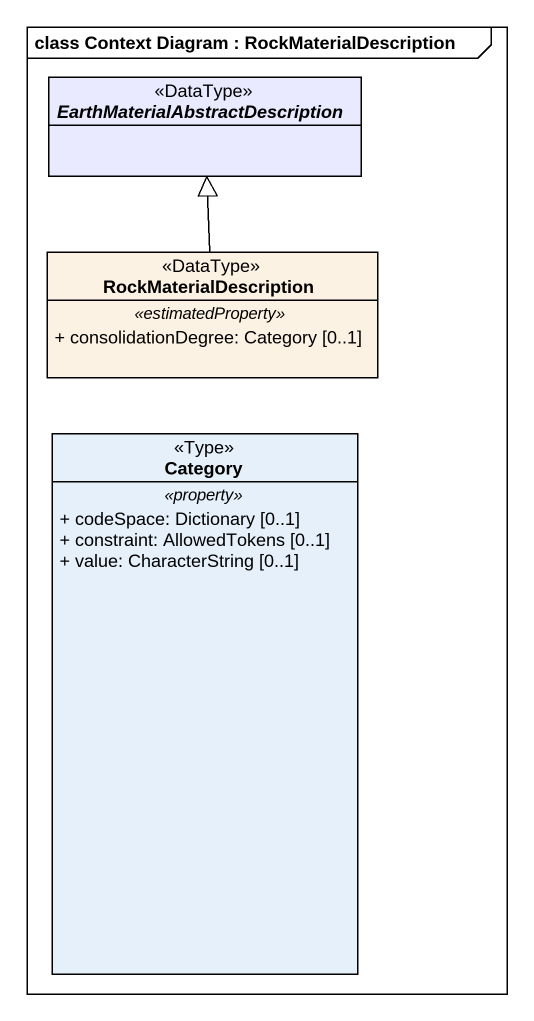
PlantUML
@startuml
mainframe class Context Diagram : RockMaterialDescription
hide circle
hide empty members
skinparam classAttributeIconSize 0
abstract class "EarthMaterialAbstractDescription" as EarthMaterialAbstractDescrip <<DataType>> #E9E9FF
class RockMaterialDescription <<DataType>> #FCF2E3 {
  .. <<estimatedProperty>> ..
  + consolidationDegree: Category [0..1]
}
class Category <<Type>> {
  .. <<property>> ..
  + codeSpace: Dictionary [0..1]
  + constraint: AllowedTokens [0..1]
  + value: CharacterString [0..1]
}
RockMaterialDescription -up-|> EarthMaterialAbstractDescrip
@enduml
